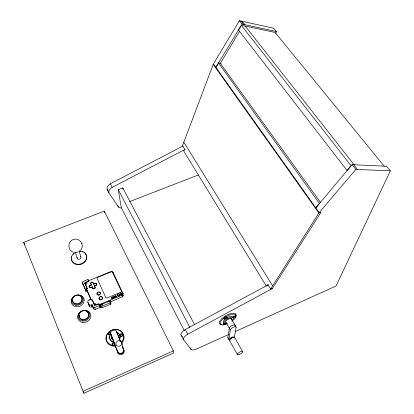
<?xml version="1.0" encoding="UTF-8"?>
<svg xmlns="http://www.w3.org/2000/svg" width="414" height="414" viewBox="0 0 414 414"><rect width="100%" height="100%" fill="white"/><g stroke="black" fill="none" stroke-linecap="round" stroke-linejoin="round"><path stroke-width="0.62" d="M228.833 339.376L227.855 337.627L229.377 328.079L230.381 329.865L228.833 339.376A3.167 1.144 -29.6 0 0 229.594 340.008M235.111 325.611L236.12 327.386L234.433 336.939A3.167 1.144 -29.6 0 1 234.091 337.612M275.936 33.425L276.335 31.531L273.623 28.219L239.385 20.7L213.427 63.916L319.178 212.579L320.809 212.542L272.365 288.548L187.682 334.233A7.462 2.826 -28.1 0 0 183.381 339.547L191.34 349.706A6.624 2.406 -28.2 0 0 196.841 348.857L228.559 334.538M215.896 67.373L218.545 62.985L319.463 203.481L315.81 207.828L352.102 164.653L386.609 166.262L390.335 170.816L336.033 286.012L235.017 331.619M241.315 25.249L238.48 30.005L347.098 170.563L351.072 165.791L241.315 25.249L275.108 32.458L384.311 166.288M239.458 31.443L220.341 63.352L320.534 202.482M215.88 67.368L242.071 24.126L239.385 20.7M266.926 286.007L267.863 284.511L270.627 289.013L272.365 288.548M270.627 289.013L318.868 213.003L320.762 212.61M319.178 212.579L355.854 169.44L390.335 170.816M80.492 250.325C85.263 245.766 79.804 237.165 73.635 239.442C67.316 240.891 67.306 250.91 73.687 252.255M110.393 302.127L110.517 302.008A1.521 0.699 -25.3 0 0 110.29 301.035L110.134 301.035A1.521 0.699 -25.3 0 0 108.204 301.987M183.381 339.547L180.985 334.838A7.431 2.862 -28 0 1 185.255 329.508L268.463 284.666M121.333 207.937A5.78 3.255 -27 0 1 118.647 207.238L108.965 192.996L107.164 189.446A6.453 3.793 -26.7 0 1 110.347 183.8L183.019 146.002M108.965 192.996A6.479 3.778 -26.7 0 1 112.173 187.356L185.11 149.387M173.357 350.875L83.1 391.344L83.892 393.3L173.533 353.038L173.357 350.875L104.344 211.093L23.665 242.325L83.892 393.3M100.83 306.122A1.625 0.74 -25 0 1 100.297 305.465A1.625 0.74 -25 0 1 101.559 304.435L109.239 301.211A1.014 0.89 -16.8 0 1 110.543 301.63A1.014 0.89 -16.8 0 1 109.984 302.836L110.331 304.295L102.672 307.524A1.625 0.74 -25 0 1 100.985 307.426L100.255 305.796M92.063 304.637L93.103 307.007A1.232 1.076 -19.5 0 0 94.671 307.519L99.583 305.454L98.837 303.788L94.863 305.227A0.818 0.714 -19.1 0 1 94.439 304.854C93.947 302.681 92.296 297.764 89.134 299.933A2.034 1.77 -19.5 0 0 87.944 302.38L89.264 306.018A2.029 1.77 -19.7 0 0 91.892 306.872L92.622 306.572L92.063 304.637L91.334 304.942A2.039 1.775 -19.6 0 1 88.689 304.083L87.944 302.38M99.862 306.288L101.047 305.786M110.512 301.806L122.347 296.828A1.604 1.408 -14.3 0 0 123.217 294.928M100.985 307.426A1.625 0.74 -25 0 1 102.294 306.075L109.984 302.836M92.622 306.572L93.657 308.932A1.221 1.071 -19.7 0 0 95.22 309.439L100.1 307.385L99.583 305.454M115.884 296.766L112.354 298.251A0.605 0.533 -16 0 1 111.568 297.997A0.605 0.533 -16 0 1 111.904 297.278L115.434 295.798A0.605 0.533 -15.4 0 1 116.215 296.051A0.605 0.533 -15.4 0 1 115.884 296.766L115.925 296.952A0.605 0.533 -15.4 0 0 116.122 296.828M112.354 298.251L112.396 298.432A0.605 0.533 -16 0 1 111.614 298.183A0.605 0.533 -16 0 1 111.951 297.464L115.475 295.984A0.605 0.533 -15.4 0 1 116.256 296.647M96.674 304.999L98.351 304.295M112.981 298.189L115.335 297.2M99.422 304.642L122.011 295.161A1.609 1.413 -14.2 0 0 122.88 293.257L112.934 272.215A1.578 1.356 -13.9 0 0 110.895 271.584L88.208 280.878M85.931 291.342L85.351 289.355L87.25 288.574L84.948 283.357A0.802 0.688 -18 0 1 85.413 282.426L88.705 281.075L88.787 281.36L85.496 282.71A0.802 0.688 -18.1 0 0 85.03 283.642L87.333 288.853L86.552 289.179L87.043 290.882L85.931 291.342L82.489 282.845A1.206 1.03 -18.2 0 1 83.188 281.448L87.996 279.481L88.787 281.36M95.091 283.621L93.616 284.232L92.974 282.69A1.201 1.03 -17.3 0 0 91.442 282.203A1.201 1.03 -17.3 0 0 90.754 283.6L91.313 284.858L89.833 285.469A1.206 1.035 -17.8 0 0 89.139 286.881A1.206 1.035 -17.8 0 0 90.676 287.368L92.162 286.757L92.803 288.304A1.206 1.04 -17.5 0 0 94.345 288.796A1.206 1.04 -17.5 0 0 95.034 287.388L94.92 287.026M95.903 283.549A1.201 1.035 -17 0 1 95.944 285.51L94.464 286.121L94.387 285.836L95.872 285.225A1.201 1.035 -17 0 0 96.555 283.823A1.201 1.035 -17 0 0 95.018 283.336L93.538 283.947L93.616 284.232M89.207 286.447A1.206 1.035 -17.8 0 0 90.754 287.652L92.239 287.037L92.162 286.757M90.407 285.551L91.396 285.142M129.773 201.54L198.456 174.946M184.365 330.708L121.297 207.699L118.285 189.659L122.808 187.935L194.606 324.726M78.049 252.007L75.669 252.504M218.545 62.985L221.086 63.399M242.071 24.126L276.335 31.531M91.685 299.607L91.339 300.052M94.682 305.356A0.818 0.714 -19.2 0 1 94.516 305.128L92.089 299.876M242.2 21.321L244.886 24.736M245.186 26.046L354.203 164.917M240.995 21.057L243.68 24.478M353.732 164.731L357.479 169.512M352.102 164.653L355.854 169.44M180.985 334.838L182.517 336.805M318.868 213.003L213.215 64.356L182.543 145.614L184.623 149.009L183.795 151.172L266.274 285.96M107.164 189.446L108.24 191.035M183.837 142.188L272.624 285.862M235.048 325.218L231.038 318.175A3.219 1.232 -29.8 0 1 231.09 318.288M234.583 337.369L242.578 351.569M225.775 321.952L229.449 328.473M229.475 340.344L237.398 354.581M118.285 189.659L189.876 327.541M110.347 183.8L112.173 187.356M185.255 329.508L187.682 334.233M117.633 205.251L118.647 207.238M190.471 347.998L191.34 349.706M110.838 302.867L110.227 301.035L110.838 302.867A1.014 0.89 -16.9 0 0 110.569 302.541M94.387 285.836L95.034 287.388M101.559 304.435L102.294 306.075M90.754 283.6L91.204 284.723M92.239 287.037L92.803 288.304M100.1 307.385L99.215 304.745M86.345 288.615L91.209 299.653M90.914 299.57L86.324 289.143L87.043 290.882M82.489 282.845L85.351 289.355M23.665 242.325L24.705 244.912M122.342 346.13L123.952 350.591A3.224 2.939 -22.1 0 1 122.011 354.513A3.224 2.939 -22.1 0 1 117.943 352.935L110.786 334.026A3.177 2.851 -20.2 0 1 112.727 330.237A3.177 2.851 -20.2 0 1 116.722 331.749L120.469 341.338M120.448 341.617L116.722 331.749M122.316 346.404L123.952 350.591M81.677 242.987L81.812 243.339M110.786 334.026L117.943 352.935M81.884 243.53L82.019 243.887M75.322 252.074L77.149 258.212M88.689 304.083L89.264 306.018M91.334 304.942L91.892 306.872M84.948 283.357L85.03 283.642M89.134 299.933L89.217 300.212M79.1 250.936L80.87 257.084M87.25 288.574L87.333 288.853M90.412 299.457L90.495 299.731L90.154 299.519M85.413 282.426L85.496 282.71M93.103 307.007L93.657 308.932M91.898 299.726L91.98 300.005M91.453 299.513L91.53 299.788M94.671 307.519L95.22 309.439M92.394 300.243L92.576 300.73M92.255 300.052L92.338 300.326M94.439 304.854L94.516 305.128M93.699 303.177L93.776 303.452M89.833 285.469L89.91 285.753A1.206 1.035 -17.8 0 0 89.724 285.846M87.996 279.481L88.28 280.49M90.676 287.368L90.754 287.652M98.837 303.788L98.91 304.062M92.974 282.69L93.052 282.974A1.201 1.03 -17.3 0 0 92.131 282.384M95.872 285.225L95.944 285.51M121.866 342.632A3.079 2.794 -21 0 1 118.037 346.233A3.079 2.794 -21 0 1 116.805 341.555A3.079 2.794 -21 0 1 121.866 342.632L123.553 349.732M112.934 272.215L113.301 273.949M122.011 295.161L122.347 296.828M104.344 211.093L104.675 212.708M122.88 293.257L123.103 294.37M122.808 187.935L122.999 189.177M83.085 284.853A1.195 1.025 -18.4 0 1 83.064 284.185M88.524 304.321A2.023 1.765 -19.6 0 1 88.379 303.633M88.12 312.968A4.958 4.337 -22.2 0 1 84.73 320.006A4.958 4.337 -22.2 0 1 79.322 314.904M86.697 311.789A4.958 4.337 -22.2 0 1 87.106 312.027M87.483 312.306A4.958 4.337 -22.2 0 1 87.82 312.622M78.111 294.939A6.707 5.786 -21.1 0 1 83.607 302.888A6.707 5.786 -21.1 0 1 72.776 305.232A6.707 5.786 -21.1 0 1 75.41 295.524M76.067 295.286A6.707 5.786 -21.1 0 1 76.74 295.104M81.491 297.449A4.89 4.212 -21.1 0 1 78.608 304.155A4.89 4.212 -21.1 0 1 72.636 300.228M80.87 296.802A4.89 4.212 -21.1 0 1 81.201 297.107M85.067 253.404A7.778 6.5 -16.9 0 1 81.775 264.034A7.778 6.5 -16.9 0 1 71.446 258.869M71.56 257.57A7.778 6.5 -16.9 0 1 71.803 256.716M73.242 254.346A7.778 6.5 -16.9 0 1 74.313 253.358M79.923 251.464A7.778 6.5 -16.9 0 1 80.906 251.521M82.319 251.821A7.778 6.5 -16.9 0 1 82.769 251.971M84.011 252.581A7.778 6.5 -16.9 0 1 84.384 252.835M78.81 251.117A7.783 6.505 -16.8 0 1 86.293 259.164A7.783 6.505 -16.8 0 1 74.204 263.247A7.783 6.505 -16.8 0 1 75.017 252.4M80.518 256.499A1.946 1.625 -16.8 0 1 80.445 258.621A1.946 1.625 -16.8 0 1 77.998 259.138A1.946 1.625 -16.8 0 1 77.227 257.187M94.169 304.471A1.226 1.071 -19.2 0 1 96.472 304.911M85.512 282.364A1.201 1.03 -18.1 0 1 86.935 283.502A1.201 1.03 -18.1 0 1 85.025 284.227M84.642 283.145A1.201 1.03 -18.1 0 1 84.699 283.016M119.48 294.24A1.211 1.061 -14.8 0 1 119.47 295.751A1.211 1.061 -14.8 0 1 117.773 295.839A1.211 1.061 -14.8 0 1 117.788 294.328M118.037 294.147A1.211 1.061 -14.8 0 1 119.367 294.152M107.795 302.039A1.521 0.699 -25.3 0 1 109.575 300.59A1.521 0.699 -25.3 0 1 110.295 301.527M110.729 302.862A1.014 0.89 -17 0 1 110.807 303.907L110.714 304.026A1.014 0.89 -17 0 1 110.331 304.295M109.912 301.351A1.014 0.89 -16.9 0 1 110.595 301.847M122.896 295.762A1.201 1.056 -14.3 0 1 122.777 296.026M122.585 296.258A1.201 1.056 -14.3 0 1 122.337 296.44M100.374 305.33A1.345 0.616 -25 0 1 101.13 304.181A1.345 0.616 -25 0 1 102.734 304.078M100.757 305.915A1.345 0.616 -25 0 1 100.54 305.755M100.597 305.309A1.345 0.616 -25 0 1 100.762 305.102M100.99 304.901A1.345 0.616 -25 0 1 101.59 304.559M101.756 304.497A1.345 0.616 -25 0 1 102.512 304.368M90.832 283.885A1.201 1.03 -17.3 0 1 91.717 282.42M89.295 286.271A1.206 1.035 -17.8 0 1 89.553 285.971M94.956 287.104A1.206 1.04 -17.5 0 1 94.268 288.517A1.206 1.04 -17.5 0 1 92.731 288.025M99.174 292.124A1.718 1.49 -17.5 0 1 100.24 294.157A1.718 1.49 -17.5 0 1 97.714 294.903A1.718 1.49 -17.5 0 1 97.533 292.61M97.699 292.47A1.718 1.49 -17.5 0 1 98.299 292.175M102.061 297.154A1.723 1.506 -17.7 0 1 101.295 299.695A1.723 1.506 -17.7 0 1 99.132 298.132M99.184 297.935A1.723 1.506 -17.7 0 1 100.436 296.817M101.316 296.786A1.723 1.506 -17.7 0 1 101.901 297.024M112.406 339.206A3.141 2.826 -20.7 0 1 111.915 336.68M116.479 331.883A3.172 2.846 -20.3 0 1 117.121 333.518M111.93 336.096A3.172 2.846 -20.3 0 1 111.697 335.904M111.485 335.682A3.172 2.846 -20.3 0 1 110.854 334.041M123.745 349.726A3.234 2.945 -22 0 1 121.804 353.654A3.234 2.945 -22 0 1 117.726 352.076M123.196 348.95A3.017 2.753 -21.9 0 1 121.038 353.297A3.017 2.753 -21.9 0 1 117.793 349.933M116.282 332.24A5.32 4.787 -20.6 0 1 119.423 338.983M113.829 341.814A5.32 4.787 -20.6 0 1 111.366 340.882L110.968 340.556A5.32 4.787 -20.6 0 1 110.036 339.361L109.829 338.906A5.32 4.787 -20.6 0 1 110.807 334.082M113.1 339.708A3.353 3.017 -20.6 0 1 111.563 336.504M112.178 339.257A3.348 3.017 -20.7 0 1 111.656 336.851M115.718 346.145A9.201 8.285 -20.7 0 1 106.087 336.753A9.201 8.285 -20.7 0 1 119.165 330.113A9.201 8.285 -20.7 0 1 121.623 343.144M115.139 345.467A8.787 7.913 -20.7 0 1 106.424 336.308A8.787 7.913 -20.7 0 1 118.756 330.051A8.787 7.913 -20.7 0 1 121.545 342.218M110.766 334.377A1.501 1.345 -20.9 0 1 108.608 334.6A1.501 1.345 -20.9 0 1 108.649 332.613A1.501 1.345 -20.9 0 1 110.802 332.623M110.75 334.02A1.04 0.931 -21 0 1 109.161 334.724A1.04 0.931 -21 0 1 109.192 333.146A1.04 0.931 -21 0 1 110.761 333.689M114.652 343.837A1.051 0.952 -22 0 1 113.591 345.183A1.051 0.952 -22 0 1 112.748 343.827A1.051 0.952 -22 0 1 114.476 343.558M114.864 344.5A1.516 1.371 -21.9 0 1 112.887 345.147A1.516 1.371 -21.9 0 1 112.215 343.392A1.516 1.371 -21.9 0 1 114.114 342.538M114.347 342.632A1.516 1.371 -21.9 0 1 114.559 342.756M119.066 334.217A5.315 4.787 -20.7 0 1 119.532 339.439M113.948 342.264A5.315 4.787 -20.7 0 1 109.881 336.37M117.876 333.254A5.315 4.787 -20.7 0 1 118.311 333.534M230.381 329.865A3.245 1.201 -29.8 0 1 233.501 327.153A3.245 1.201 -29.8 0 1 236.12 327.386M229.532 328.571A3.24 1.206 -29.8 0 1 232.187 325.507A3.24 1.206 -29.8 0 1 234.992 325.942M228.259 338.212A3.162 1.149 -29.6 0 1 227.855 337.627M229.941 339.325A2.111 0.761 -29.6 0 1 231.069 337.607A2.111 0.761 -29.6 0 1 233.48 337.131M230.262 339.402A2.111 0.761 -29.6 0 1 230.489 339.097M231.229 338.461A2.111 0.761 -29.6 0 1 231.7 338.171M232.187 337.927A2.111 0.761 -29.6 0 1 232.668 337.746M229.941 340.572A2.955 1.061 -29.6 0 1 231.566 337.896A2.955 1.061 -29.6 0 1 234.536 338.015M231.98 320.622A5.454 2.08 -29.8 0 0 230.707 317.398A5.454 2.08 -29.8 0 0 223.808 322.573L223.798 322.827A5.454 2.08 -29.8 0 0 224.088 323.406L224.29 323.541A5.454 2.08 -29.8 0 0 227.296 323.36M227.245 318.257A4.766 1.822 -29.8 0 1 227.679 318.014M225.175 318.061A5.449 2.091 -29.8 0 1 225.62 317.735M226.168 322.506A3.436 1.309 -29.8 0 1 228.036 319.323A3.436 1.309 -29.8 0 1 231.628 319.422M231.281 318.547A3.436 1.314 -29.8 0 1 231.229 318.723M221.718 324.483A9.434 3.622 -29.8 0 1 220.931 319.603A9.434 3.622 -29.8 0 1 231.447 313.455A9.434 3.622 -29.8 0 1 235.742 316.291M227.131 323.862A9.015 3.452 -29.8 0 1 220.864 321.274A9.015 3.452 -29.8 0 1 233.605 314.164A9.015 3.452 -29.8 0 1 231.943 321.176M225.909 316.912A1.082 0.419 -29.7 0 1 225.211 317.657A1.082 0.419 -29.7 0 1 224.171 317.957M224.859 316.896A1.082 0.419 -29.7 0 1 225.025 316.819M235.085 315.67A1.071 0.409 -30 0 1 234.381 316.487A1.071 0.409 -30 0 1 233.279 316.751M225.733 323.525A1.537 0.585 -29.6 0 1 224.072 324.654A1.537 0.585 -29.6 0 1 223.151 324.328A1.537 0.585 -29.6 0 1 224.595 323.127M224.652 323.251A1.066 0.409 -29.6 0 1 223.327 323.758M223.777 322.63A5.449 2.086 -29.8 0 1 227.472 317.543A5.449 2.086 -29.8 0 1 232.885 317.786M224.316 322.796A5.449 2.086 -29.8 0 1 224.026 322.729M121.007 293.847C121.716 295.115 122.026 292.688 121.007 293.847M94.878 304.802C95.567 306.096 95.924 303.622 94.878 304.802M85.387 283.331C86.06 284.573 86.417 282.193 85.387 283.331M120.65 292.274L107.288 297.868A1.216 1.061 -16.7 0 1 105.73 297.366L97.218 278.663A1.195 1.025 -16.1 0 1 97.895 277.282L111.04 271.889A1.185 1.014 -13.9 0 1 112.567 272.365L121.302 290.851A1.206 1.056 -14.2 0 1 120.65 292.274M82.489 322.428A6.805 5.956 -22.3 0 0 90.713 314.335A6.805 5.956 -22.3 0 0 79.535 312.529A6.805 5.956 -22.3 0 0 82.489 322.428M82.464 320.985A5.993 5.242 -22.2 0 0 89.709 313.869A5.993 5.242 -22.2 0 0 79.866 312.275A5.993 5.242 -22.2 0 0 82.464 320.985M82.521 319.448A4.968 4.342 -22.2 0 0 88.534 313.553A4.968 4.342 -22.2 0 0 80.378 312.228A4.968 4.342 -22.2 0 0 82.521 319.448M75.871 305.237A5.905 5.092 -21.1 0 0 83.054 298.318A5.905 5.092 -21.1 0 0 73.366 296.776A5.905 5.092 -21.1 0 0 75.871 305.237M75.922 303.705A4.896 4.218 -21 0 0 81.884 297.976A4.896 4.218 -21 0 0 73.852 296.693A4.896 4.218 -21 0 0 75.922 303.705M120.94 294.887A1.206 1.061 -14.2 0 0 122.591 293.676A1.206 1.061 -14.2 0 0 120.676 293.065A1.206 1.061 -14.2 0 0 120.94 294.887M118.125 295.865A1.211 1.061 -14.8 0 0 119.781 294.654A1.211 1.061 -14.8 0 0 117.866 294.043A1.211 1.061 -14.8 0 0 118.125 295.865M98.201 294.903A1.718 1.49 -17.5 0 0 100.307 292.936A1.718 1.49 -17.5 0 0 97.481 292.424A1.718 1.49 -17.5 0 0 98.201 294.903M100.26 299.576A1.723 1.506 -17.7 0 0 102.424 297.635A1.723 1.506 -17.7 0 0 99.603 297.055A1.723 1.506 -17.7 0 0 100.26 299.576M120.981 336.209A1.501 1.356 -19.2 0 0 122.968 334.584A1.501 1.356 -19.2 0 0 120.557 333.896A1.501 1.356 -19.2 0 0 120.981 336.209M121.219 336.158A1.04 0.937 -19.2 0 0 122.601 335.029A1.04 0.937 -19.2 0 0 120.929 334.553A1.04 0.937 -19.2 0 0 121.219 336.158M238.919 354.643A2.996 1.014 -29.7 0 0 242.62 351.667A2.996 1.014 -29.7 0 0 238.417 352.909A2.996 1.014 -29.7 0 0 238.919 354.643M224.776 318.909A1.558 0.6 -29.7 0 0 226.732 317.321A1.558 0.6 -29.7 0 0 224.548 317.849A1.558 0.6 -29.7 0 0 224.776 318.909M233.957 317.724A1.542 0.59 -30 0 0 235.902 316.156A1.542 0.59 -30 0 0 233.76 316.669A1.542 0.59 -30 0 0 233.957 317.724"/></g></svg>
